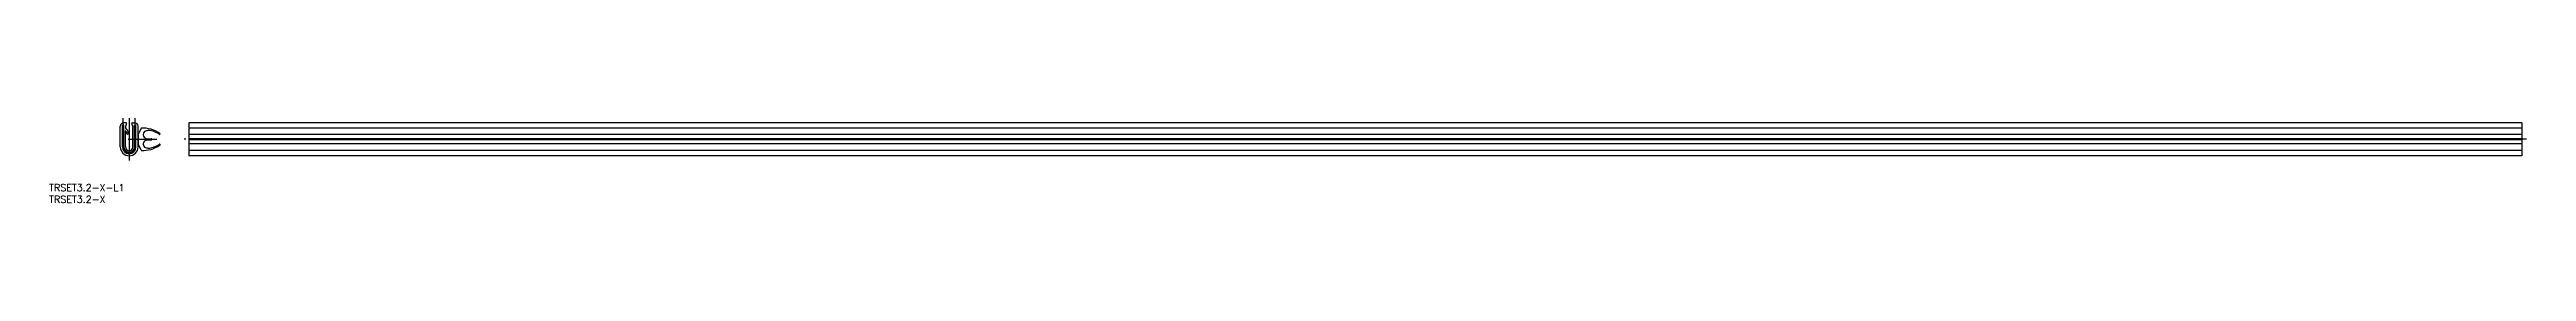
# Model space of a CAD drawing. Extents: x -34 to 1028, y -24 to 12.
import ezdxf

# ---------------------------------------------------------------- set-up
doc = ezdxf.new("R2010")
doc.units = 0
doc.linetypes.add('CENTER', pattern=[50.8, 31.75, -6.35, 6.35, -6.35])
doc.layers.get('0').update_dxf_attribs({"linetype": 'CONTINUOUS'})
doc.layers.add('CENTER', color=1, linetype='CENTER')
doc.styles.get("Standard").update_dxf_attribs({"font": 'txt.shx', "height": 3, "bigfont": 'bigfont.shx'})

# ---------------------------------------------------------------- blocks, each defined once
blk = doc.blocks.new('*U6')
at = {"color": 7, "linetype": 'CONTINUOUS'}
blk.add_text('TRSET3.2-X-L1', height=3, dxfattribs=at).set_placement((-34.3, -19))
blk = doc.blocks.new('*U7')
at = {"color": 7, "linetype": 'CONTINUOUS'}
blk.add_text('TRSET3.2-X', height=3, dxfattribs=at).set_placement((-34.3, -24))

msp = doc.modelspace()

# ---------------------------------------------------------------- linework, layer by layer
at = {"color": 7, "linetype": 'CONTINUOUS'}
for p, q in [((-3.8, 0), (-3.8, 8.9)), ((-2.3, 9.4), (-2.9, 9.4)), ((-2.9, 0), (-2.9, 9.4)), ((-1.3, 10.4), (-2.3, 10.4)), ((-2.3, 0), (-2.3, 9.4)), ((-1.6, 0), (-1.6, 7)), ((-1.6, 0), (-1.6, 7)), ((1.3, 10.4), (2.3, 10.4)), ((1.6, 0), (1.6, 8.4)), ((1.6, 0), (1.6, 7)), ((1.6, 0), (1.6, 7)), ((2.3, 0), (2.3, 9.4)), ((2.3, 9.4), (2.9, 9.4)), ((2.9, 0), (2.9, 9.4)), ((3.8, 0), (3.8, 8.9)), ((5.2, 8.1), (3.8, 5.3)), ((3.8, 5.3), (3.8, 1.3)), ((5.2, -1.4), (3.8, 1.3)), ((6, 5.4), (6, 5.2)), ((6, 1.2), (6, 1.4)), ((7.3, 3.7), (9.5, 3.5)), ((7.3, 2.9), (9.5, 3.1)), ((1025.6, 10.4), (25.6, 10.4)), ((25.6, 10.4), (25.6, -3.8)), ((1025.6, 10.4), (25.6, 10.4)), ((1025.6, 8.1), (25.6, 8.1)), ((1025.6, 5.3), (25.6, 5.3)), ((1025.6, 3.5), (25.6, 3.5)), ((1025.6, 3.1), (25.6, 3.1)), ((1025.6, 1.3), (25.6, 1.3)), ((1025.6, 10.4), (1025.6, -3.8)), ((1025.6, -1.5), (25.6, -1.5)), ((1025.6, -3.8), (25.6, -3.8)), ((1025.6, -3.8), (25.6, -3.8))]:
    msp.add_line(p, q, dxfattribs=at)
for centre, radius, start, end in [((-2.3, 8.9), 1.5, 90, 180), ((0, 0), 3.8, 180, 0), ((0, 0), 2.9, 180, 0), ((0, 0), 2.3, 180, 0), ((6.8, 6.8), 8.58, 158.1048, 169.5705), ((-1.1, 8.4), 0.5, 180, 220.7151), ((-1.6, 7), 0.05, 35.6652, 180), ((0, 0), 1.6, 180, 0), ((-3, 5.9), 2.65, 355.686, 54.2961), ((-2.6, 5.7), 1.64, 359.8526, 48.6873), ((-1.4, 10.2), 0.25, 335.2971, 85.468), ((-0.7, 5.7), 0.285, 179.8526, 355.686), ((1.4, 10.2), 0.25, 94.532, 204.7029), ((-6.8, 6.8), 8.58, 10.4295, 21.8952), ((2.3, 8.9), 1.5, 0, 90), ((6, -4.1), 12.2, 54.1648, 93.8048), ((6, 10.7), 12.2, 266.1952, 305.8352), ((7.5, 5.4), 1.5, 107.2246, 180), ((7.5, 5.2), 1.5, 180, 262.9522), ((7.5, 1.4), 1.5, 97.0478, 180), ((7.5, 1.2), 1.5, 180, 252.7754), ((8.6, 1.8), 5.29, 92.1669, 107.2246), ((8.5, 4.1), 3, 75.6784, 92.1669), ((6.4, -4.3), 11.7, 56.0512, 75.6784), ((6.4, 10.9), 11.7, 284.3216, 303.9488), ((9.5, 3.3), 0.25, 270, 90), ((13, 5.6), 0.25, 234.1648, 54.1648), ((13, 1), 0.25, 305.8352, 125.8352), ((8.6, 4.8), 5.29, 252.7754, 267.8331), ((8.5, 2.5), 3, 267.8331, 284.3216)]:
    msp.add_arc(centre, radius, start, end, dxfattribs=at)
at = {"color": 1, "linetype": 'CENTER'}
msp.add_arc((0, 0), 2.6, 180, 0, dxfattribs=at)
at = {"layer": 'CENTER', "color": 1, "linetype": 'CENTER'}
for p, q in [((-2.6, 0), (-2.6, 12.4)), ((0, 12.4), (0, -5.8)), ((2.6, 0), (2.6, 12.4)), ((-0.4, 3.3), (11.8, 3.3)), ((1027.6, 3.3), (23.6, 3.3))]:
    msp.add_line(p, q, dxfattribs=at)

# ---------------------------------------------------------------- block references
at = {"color": 7, "linetype": 'CONTINUOUS'}
for name in ['*U6', '*U7']:
    msp.add_blockref(name, (0, 0), dxfattribs=at)

doc.saveas('drawing.dxf')
